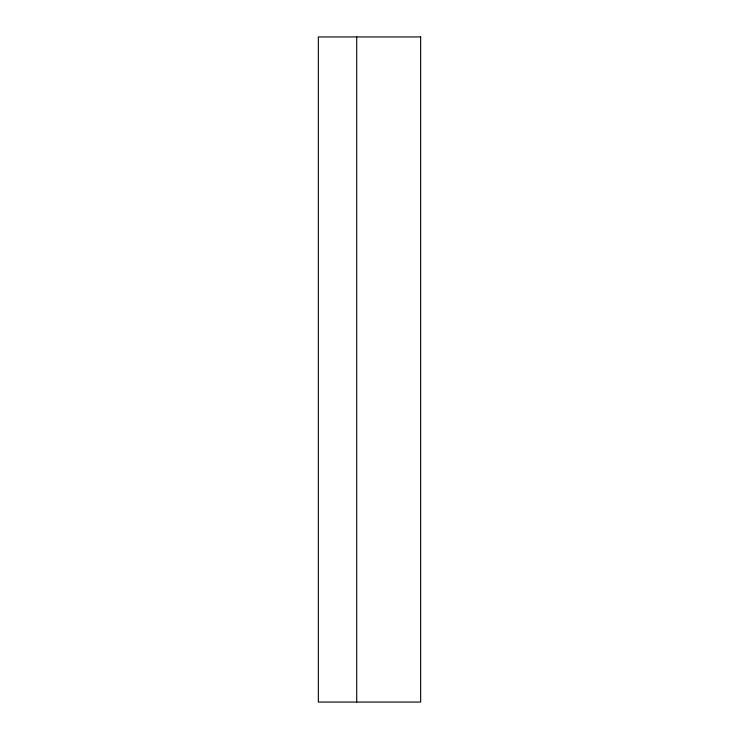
<?xml version="1.0" encoding="UTF-8"?>
<svg xmlns="http://www.w3.org/2000/svg" width="739" height="739" viewBox="0 0 739 739"><rect width="100%" height="100%" fill="white"/><g stroke="black" fill="none" stroke-linecap="round" stroke-linejoin="round"><path stroke-width="1.11" d="M356.706 36.95L356.706 702.05M420.657 36.95L318.343 36.95L318.343 702.05L420.657 702.05L420.657 36.95"/></g></svg>
